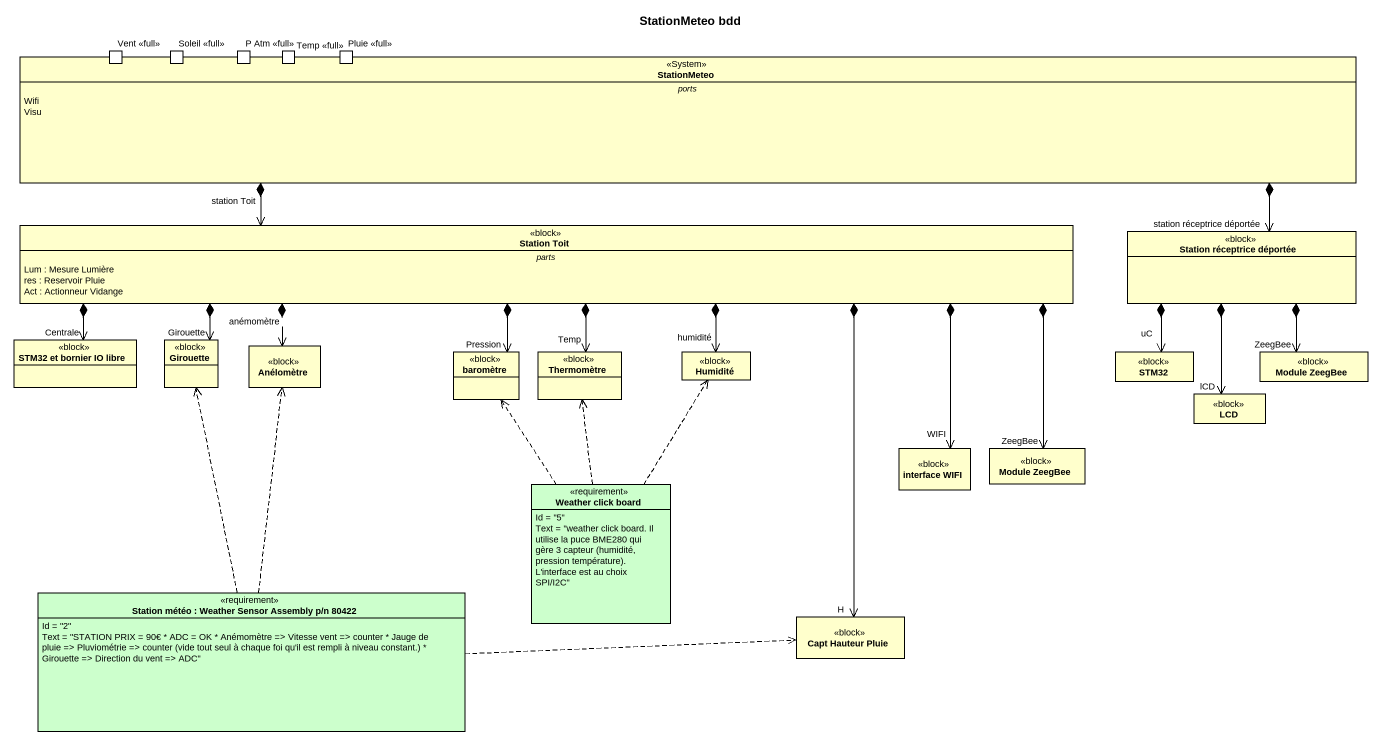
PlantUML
@startuml
title StationMeteo bdd
hide circle
hide empty members
class StationMeteo <<System>> {
  -- ports --
  Wifi
  Visu
  -- ports --
  Vent <<full>>
  Soleil <<full>>
  P Atm <<full>>
  Temp <<full>>
  Pluie <<full>>
}
class "Station Toit" as Station_Toit <<block>> {
  -- parts --
  Lum : Mesure Lumière
  res : Reservoir Pluie
  Act : Actionneur Vidange
}
class "Station réceptrice déportée" as Station_réceptrice_déportée <<block>>
class "STM32 et bornier IO libre" as STM32_et_bornier_IO_libre <<block>>
class Girouette <<block>>
class Anélomètre <<block>>
class baromètre <<block>>
class Thermomètre <<block>>
class Humidité <<block>>
class STM32 <<block>>
class "Module ZeegBee" as Module_ZeegBee <<block>>
class LCD <<block>>
class "interface WIFI" as interface_WIFI <<block>>
class "Module ZeegBee" as Module_ZeegBee_2 <<block>>
class "Weather click board" as Weather_click_board <<requirement>> #CCFFCC {
  Id = "5"
  {field} Text = "weather click board. Il utilise la puce BME280 qui gère 3 capteur (humidité, pression température). L'interface est au choix SPI/I2C"
}
class "Station météo : Weather Sensor Assembly p/n 80422" as Station_météo_Weather <<requirement>> #CCFFCC {
  Id = "2"
  {field} Text = "STATION PRIX = 90€ * ADC = OK * Anémomètre => Vitesse vent => counter * Jauge de pluie => Pluviométrie => counter (vide tout seul à chaque foi qu'il est rempli à niveau constant.) * Girouette => Direction du vent => ADC"
}
class "Capt Hauteur Pluie" as Capt_Hauteur_Pluie <<block>>
StationMeteo *--> "station Toit" Station_Toit
StationMeteo *-right-> "station réceptrice déportée" Station_réceptrice_déportée
Station_Toit *-left-> "Centrale" STM32_et_bornier_IO_libre
Station_Toit *-left-> "Girouette" Girouette
Station_Toit *-left-> "anémomètre" Anélomètre
Station_Toit *--> "Pression" baromètre
Station_Toit *--> "Temp" Thermomètre
Station_Toit *-right-> "humidité" Humidité
Station_Toit *-right-> "WIFI" interface_WIFI
Station_Toit *-right-> "ZeegBee" Module_ZeegBee_2
Station_Toit *--> "H" Capt_Hauteur_Pluie
Station_réceptrice_déportée *--> "uC" STM32
Station_réceptrice_déportée *--> "ZeegBee" Module_ZeegBee
Station_réceptrice_déportée *--> "lCD" LCD
Weather_click_board .up.> baromètre
Weather_click_board .up.> Thermomètre
Weather_click_board .up.> Humidité
Station_météo_Weather .up.> Girouette
Station_météo_Weather .up.> Anélomètre
Station_météo_Weather .right.> Capt_Hauteur_Pluie
@enduml
